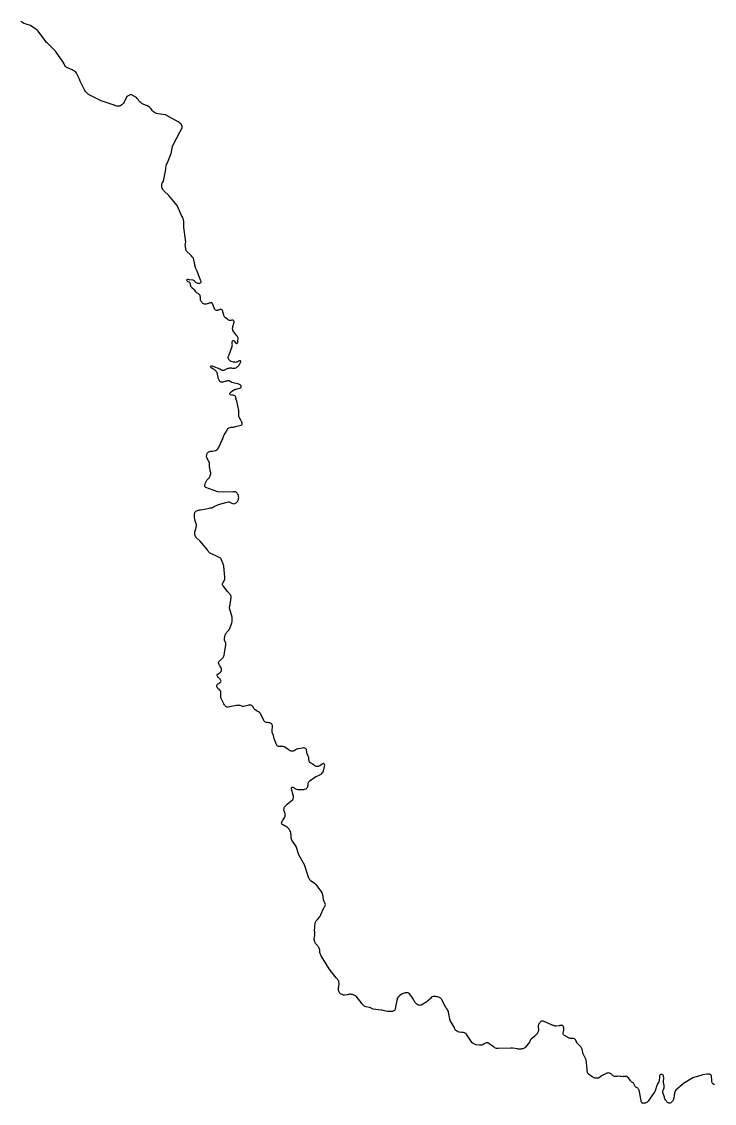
# Model space of a CAD drawing. Header units: millimetres. Extents: x 5962096 to 6094596, y 1967101 to 2287774.
# Drawn here: x 6016353 to 6043481, y 2119409 to 2161779 of the extents above; entities that cross this region are included whole.
import ezdxf

# ---------------------------------------------------------------- set-up
doc = ezdxf.new("R2010")
doc.units = ezdxf.units.MM
doc.layers.add('GPX-TRACKS', color=7, linetype='CONTINUOUS')

msp = doc.modelspace()

# ---------------------------------------------------------------- linework, layer by layer
at = {"layer": 'GPX-TRACKS'}
msp.add_lwpolyline([(6043486, 2120135), (6043420, 2120176), (6043404, 2120194), (6043393, 2120215), (6043386, 2120238), (6043383, 2120261), (6043381, 2120285), (6043381, 2120308), (6043373, 2120469), (6043366, 2120491), (6043354, 2120510), (6043338, 2120527), (6043318, 2120539), (6043296, 2120546), (6043272, 2120550), (6043247, 2120551), (6043223, 2120549), (6043200, 2120547), (6043011, 2120525), (6042988, 2120518), (6042677, 2120422), (6042637, 2120408), (6042277, 2120184), (6041968, 2119925), (6041949, 2119893), (6041933, 2119859), (6041923, 2119822), (6041917, 2119786), (6041913, 2119749), (6041911, 2119713), (6041897, 2119607), (6041886, 2119573), (6041871, 2119539), (6041851, 2119507), (6041829, 2119479), (6041805, 2119454), (6041780, 2119435), (6041755, 2119422), (6041729, 2119415), (6041701, 2119417), (6041674, 2119428), (6041649, 2119448), (6041625, 2119471), (6041602, 2119497), (6041581, 2119524), (6041562, 2119553), (6041546, 2119583), (6041534, 2119615), (6041524, 2119646), (6041463, 2119836), (6041462, 2119865), (6041465, 2119894), (6041475, 2119924), (6041488, 2119954), (6041512, 2120021), (6041517, 2120057), (6041516, 2120093), (6041510, 2120128), (6041502, 2120161), (6041490, 2120224), (6041490, 2120254), (6041493, 2120285), (6041503, 2120382), (6041501, 2120414), (6041493, 2120468), (6041484, 2120491), (6041471, 2120510), (6041453, 2120525), (6041432, 2120535), (6041408, 2120536), (6041385, 2120533), (6041363, 2120521), (6041345, 2120507), (6041335, 2120484), (6041333, 2120468), (6041333, 2120449), (6041334, 2120427), (6041323, 2120310), (6041314, 2120282), (6041301, 2120255), (6041253, 2120170), (6041241, 2120138), (6041232, 2120106), (6041164, 2119899), (6041145, 2119865), (6041124, 2119832), (6040889, 2119492), (6040861, 2119467), (6040831, 2119447), (6040801, 2119431), (6040772, 2119420), (6040745, 2119414), (6040720, 2119410), (6040697, 2119409), (6040678, 2119411), (6040662, 2119417), (6040647, 2119427), (6040635, 2119440), (6040626, 2119457), (6040620, 2119476), (6040615, 2119495), (6040611, 2119516), (6040535, 2119929), (6040521, 2119956), (6040503, 2119980), (6040479, 2119999), (6040452, 2120014), (6040426, 2120029), (6040402, 2120047), (6040383, 2120067), (6040367, 2120091), (6040356, 2120118), (6040345, 2120144), (6040333, 2120171), (6040318, 2120194), (6040299, 2120213), (6040277, 2120229), (6040255, 2120243), (6040233, 2120258), (6040213, 2120276), (6040196, 2120298), (6040099, 2120421), (6040073, 2120441), (6040044, 2120455), (6040011, 2120464), (6039977, 2120466), (6039944, 2120460), (6039911, 2120455), (6039877, 2120453), (6039843, 2120455), (6039809, 2120460), (6039702, 2120470), (6039666, 2120466), (6039597, 2120461), (6039564, 2120466), (6039534, 2120477), (6039507, 2120495), (6039483, 2120517), (6039460, 2120540), (6039435, 2120562), (6039408, 2120580), (6039377, 2120593), (6039344, 2120599), (6039310, 2120597), (6039276, 2120588), (6039243, 2120576), (6039110, 2120518), (6039081, 2120497), (6039054, 2120474), (6038976, 2120412), (6038946, 2120400), (6038912, 2120396), (6038879, 2120396), (6038845, 2120398), (6038811, 2120402), (6038779, 2120410), (6038748, 2120421), (6038720, 2120436), (6038694, 2120452), (6038552, 2120556), (6038534, 2120577), (6038519, 2120601), (6038509, 2120627), (6038502, 2120655), (6038498, 2120684), (6038498, 2120714), (6038500, 2120746), (6038464, 2121112), (6038452, 2121140), (6038437, 2121167), (6038332, 2121381), (6038326, 2121407), (6038302, 2121535), (6038291, 2121559), (6038278, 2121583), (6038263, 2121606), (6038247, 2121627), (6038229, 2121645), (6038212, 2121662), (6038111, 2121764), (6038101, 2121783), (6038091, 2121805), (6038059, 2121874), (6038043, 2121897), (6038023, 2121917), (6038000, 2121934), (6037973, 2121945), (6037944, 2121951), (6037914, 2121953), (6037883, 2121952), (6037852, 2121952), (6037822, 2121956), (6037792, 2121964), (6037764, 2121977), (6037738, 2121993), (6037712, 2122010), (6037587, 2122077), (6037571, 2122095), (6037561, 2122116), (6037558, 2122138), (6037560, 2122162), (6037565, 2122187), (6037572, 2122214), (6037584, 2122273), (6037586, 2122304), (6037585, 2122335), (6037581, 2122364), (6037575, 2122392), (6037567, 2122416), (6037554, 2122438), (6037536, 2122455), (6037513, 2122464), (6037486, 2122466), (6037459, 2122462), (6037431, 2122455), (6037403, 2122447), (6037283, 2122435), (6037253, 2122439), (6037222, 2122445), (6037192, 2122453), (6037163, 2122463), (6037135, 2122475), (6037108, 2122489), (6036785, 2122623), (6036758, 2122631), (6036731, 2122631), (6036706, 2122624), (6036682, 2122610), (6036661, 2122590), (6036641, 2122567), (6036621, 2122543), (6036603, 2122518), (6036588, 2122491), (6036579, 2122462), (6036576, 2122432), (6036579, 2122402), (6036585, 2122372), (6036591, 2122343), (6036594, 2122314), (6036593, 2122285), (6036589, 2122256), (6036581, 2122226), (6036570, 2122195), (6036555, 2122165), (6036537, 2122137), (6036517, 2122111), (6036494, 2122087), (6036470, 2122066), (6036444, 2122047), (6036301, 2121920), (6036284, 2121894), (6036268, 2121867), (6036255, 2121838), (6036242, 2121810), (6036089, 2121605), (6036064, 2121586), (6036037, 2121570), (6036007, 2121558), (6035976, 2121548), (6035944, 2121541), (6035910, 2121536), (6035803, 2121533), (6035767, 2121539), (6035589, 2121572), (6035551, 2121570), (6035513, 2121565), (6035018, 2121552), (6034948, 2121556), (6034915, 2121568), (6034884, 2121585), (6034855, 2121606), (6034826, 2121629), (6034616, 2121777), (6034584, 2121783), (6034551, 2121780), (6034520, 2121770), (6034491, 2121754), (6034465, 2121735), (6034410, 2121700), (6034379, 2121690), (6034347, 2121686), (6034315, 2121685), (6034282, 2121685), (6034150, 2121699), (6034119, 2121709), (6034088, 2121722), (6034058, 2121739), (6034029, 2121759), (6034001, 2121781), (6033812, 2122050), (6033777, 2122113), (6033754, 2122139), (6033728, 2122161), (6033697, 2122175), (6033663, 2122184), (6033628, 2122188), (6033592, 2122190), (6033484, 2122199), (6033449, 2122210), (6033416, 2122226), (6033385, 2122245), (6033358, 2122269), (6033334, 2122295), (6033314, 2122324), (6033300, 2122356), (6033288, 2122390), (6033135, 2122655), (6033074, 2122977), (6033063, 2123010), (6033049, 2123042), (6033032, 2123074), (6033012, 2123104), (6032990, 2123134), (6032968, 2123163), (6032797, 2123484), (6032775, 2123511), (6032748, 2123536), (6032716, 2123553), (6032682, 2123566), (6032647, 2123576), (6032610, 2123583), (6032573, 2123589), (6032501, 2123593), (6032465, 2123588), (6032429, 2123577), (6032397, 2123551), (6032368, 2123520), (6032341, 2123489), (6032252, 2123406), (6032218, 2123384), (6031997, 2123261), (6031961, 2123250), (6031924, 2123245), (6031890, 2123257), (6031857, 2123275), (6031828, 2123297), (6031802, 2123322), (6031778, 2123349), (6031756, 2123378), (6031735, 2123409), (6031717, 2123441), (6031700, 2123474), (6031684, 2123508), (6031600, 2123638), (6031546, 2123693), (6031515, 2123716), (6031482, 2123733), (6031446, 2123742), (6031408, 2123744), (6031371, 2123741), (6031335, 2123731), (6031300, 2123717), (6031266, 2123700), (6031232, 2123682), (6031134, 2123613), (6031106, 2123583), (6031082, 2123552), (6031065, 2123515), (6031055, 2123478), (6031047, 2123442), (6030990, 2123195), (6030989, 2123161), (6030983, 2123095), (6030972, 2123067), (6030954, 2123045), (6030933, 2123029), (6030907, 2123017), (6030876, 2123013), (6030845, 2123011), (6030696, 2123009), (6030670, 2123013), (6030456, 2123064), (6030438, 2123064), (6030116, 2123101), (6030012, 2123153), (6029982, 2123162), (6029828, 2123193), (6029800, 2123203), (6029773, 2123218), (6029749, 2123236), (6029727, 2123258), (6029708, 2123284), (6029690, 2123312), (6029457, 2123606), (6029402, 2123639), (6029372, 2123652), (6029341, 2123664), (6029308, 2123672), (6029274, 2123678), (6029239, 2123681), (6029204, 2123680), (6029170, 2123675), (6029136, 2123668), (6029101, 2123659), (6028997, 2123647), (6028963, 2123652), (6028931, 2123661), (6028899, 2123673), (6028870, 2123687), (6028842, 2123704), (6028818, 2123724), (6028799, 2123748), (6028783, 2123775), (6028773, 2123804), (6028767, 2123836), (6028765, 2123869), (6028765, 2123904), (6028768, 2123939), (6028773, 2123973), (6028784, 2124112), (6028779, 2124147), (6028770, 2124182), (6028756, 2124216), (6028738, 2124248), (6028716, 2124276), (6028691, 2124302), (6028666, 2124327), (6028395, 2124681), (6028089, 2125184), (6028051, 2125247), (6028039, 2125281), (6028033, 2125317), (6028032, 2125352), (6028031, 2125387), (6028027, 2125421), (6028019, 2125454), (6028007, 2125485), (6027993, 2125513), (6027975, 2125540), (6027955, 2125566), (6027934, 2125592), (6027867, 2125671), (6027848, 2125701), (6027834, 2125733), (6027822, 2125767), (6027816, 2125802), (6027813, 2125839), (6027813, 2125876), (6027816, 2125912), (6027823, 2125948), (6027831, 2125983), (6027838, 2126019), (6027839, 2126054), (6027837, 2126091), (6027832, 2126127), (6027826, 2126163), (6027845, 2126479), (6027857, 2126509), (6027873, 2126537), (6027891, 2126563), (6027912, 2126585), (6027934, 2126606), (6028034, 2126716), (6028048, 2126739), (6028058, 2126763), (6028066, 2126786), (6028073, 2126810), (6028186, 2127064), (6028205, 2127089), (6028222, 2127114), (6028235, 2127142), (6028245, 2127172), (6028248, 2127203), (6028240, 2127236), (6028229, 2127265), (6028215, 2127292), (6028201, 2127322), (6028176, 2127382), (6028170, 2127414), (6028167, 2127447), (6028164, 2127481), (6028161, 2127515), (6028126, 2127660), (6028086, 2127725), (6027888, 2127975), (6027856, 2128000), (6027822, 2128021), (6027695, 2128108), (6027669, 2128135), (6027644, 2128164), (6027623, 2128197), (6027605, 2128232), (6027590, 2128269), (6027578, 2128307), (6027432, 2128748), (6027208, 2129143), (6027100, 2129465), (6026938, 2129721), (6026924, 2129757), (6026914, 2129795), (6026909, 2129836), (6026906, 2129880), (6026904, 2129924), (6026900, 2129968), (6026890, 2130014), (6026876, 2130059), (6026854, 2130103), (6026827, 2130145), (6026795, 2130182), (6026760, 2130214), (6026722, 2130240), (6026684, 2130261), (6026647, 2130280), (6026582, 2130316), (6026558, 2130337), (6026541, 2130360), (6026533, 2130387), (6026536, 2130417), (6026548, 2130447), (6026565, 2130475), (6026585, 2130503), (6026659, 2130620), (6026672, 2130652), (6026678, 2130686), (6026676, 2130721), (6026667, 2130756), (6026654, 2130792), (6026630, 2130864), (6026624, 2130898), (6026622, 2130930), (6026628, 2130961), (6026637, 2130992), (6026652, 2131021), (6026672, 2131048), (6026696, 2131076), (6026722, 2131102), (6026750, 2131127), (6026956, 2131294), (6026976, 2131317), (6026990, 2131345), (6026998, 2131376), (6026999, 2131410), (6026995, 2131446), (6026988, 2131483), (6026918, 2131716), (6026915, 2131742), (6026918, 2131766), (6026931, 2131785), (6026952, 2131797), (6026976, 2131796), (6027000, 2131785), (6027024, 2131768), (6027050, 2131747), (6027081, 2131729), (6027115, 2131716), (6027152, 2131708), (6027190, 2131705), (6027228, 2131705), (6027266, 2131706), (6027404, 2131707), (6027434, 2131712), (6027490, 2131728), (6027515, 2131754), (6027538, 2131780), (6027556, 2131807), (6027565, 2131837), (6027570, 2131866), (6027571, 2131897), (6027573, 2131928), (6027577, 2131957), (6027589, 2131981), (6027606, 2132004), (6027629, 2132028), (6027654, 2132053), (6027875, 2132209), (6027913, 2132224), (6027949, 2132237), (6028085, 2132300), (6028114, 2132331), (6028138, 2132363), (6028157, 2132401), (6028168, 2132430), (6028180, 2132462), (6028188, 2132495), (6028195, 2132528), (6028219, 2132619), (6028220, 2132650), (6028216, 2132682), (6028206, 2132705), (6028187, 2132718), (6028164, 2132721), (6028142, 2132711), (6028121, 2132696), (6028033, 2132635), (6027985, 2132610), (6027960, 2132601), (6027934, 2132598), (6027909, 2132601), (6027884, 2132608), (6027859, 2132620), (6027835, 2132634), (6027811, 2132651), (6027738, 2132700), (6027712, 2132715), (6027685, 2132729), (6027660, 2132746), (6027638, 2132764), (6027621, 2132789), (6027612, 2132820), (6027606, 2132851), (6027604, 2132883), (6027603, 2132916), (6027597, 2132950), (6027587, 2132981), (6027575, 2133011), (6027539, 2133097), (6027524, 2133159), (6027502, 2133272), (6027487, 2133295), (6027469, 2133315), (6027443, 2133326), (6027414, 2133332), (6027385, 2133331), (6027354, 2133327), (6027193, 2133301), (6027162, 2133292), (6027104, 2133270), (6027075, 2133253), (6027019, 2133219), (6026992, 2133205), (6026964, 2133200), (6026935, 2133202), (6026906, 2133209), (6026877, 2133221), (6026847, 2133234), (6026817, 2133250), (6026634, 2133370), (6026600, 2133382), (6026564, 2133387), (6026526, 2133388), (6026489, 2133387), (6026453, 2133388), (6026418, 2133393), (6026386, 2133401), (6026361, 2133417), (6026342, 2133438), (6026328, 2133465), (6026317, 2133495), (6026305, 2133527), (6026255, 2133655), (6026248, 2133689), (6026218, 2133818), (6026203, 2133847), (6026173, 2133908), (6026163, 2133939), (6026158, 2133969), (6026160, 2134000), (6026164, 2134031), (6026181, 2134153), (6026181, 2134183), (6026176, 2134214), (6026163, 2134241), (6026145, 2134265), (6026124, 2134284), (6026099, 2134298), (6026072, 2134309), (6026044, 2134316), (6026016, 2134319), (6025987, 2134322), (6025928, 2134330), (6025900, 2134339), (6025876, 2134358), (6025856, 2134381), (6025839, 2134409), (6025825, 2134440), (6025811, 2134474), (6025696, 2134690), (6025665, 2134720), (6025632, 2134745), (6025595, 2134764), (6025559, 2134782), (6025494, 2134821), (6025468, 2134847), (6025448, 2134876), (6025432, 2134907), (6025415, 2134937), (6025395, 2134966), (6025370, 2134990), (6025340, 2135004), (6025306, 2135009), (6025273, 2135008), (6025239, 2135003), (6025205, 2134995), (6025037, 2134950), (6025004, 2134954), (6024973, 2134965), (6024908, 2134992), (6024873, 2134999), (6024837, 2135000), (6024802, 2134997), (6024768, 2134991), (6024438, 2134925), (6024408, 2134931), (6024379, 2134942), (6024352, 2134957), (6024328, 2134977), (6024307, 2135000), (6024288, 2135025), (6024272, 2135055), (6024258, 2135086), (6024159, 2135296), (6024151, 2135332), (6024151, 2135369), (6024158, 2135487), (6024151, 2135528), (6024136, 2135566), (6024113, 2135599), (6024084, 2135627), (6024055, 2135652), (6024030, 2135677), (6024011, 2135703), (6023999, 2135729), (6023997, 2135756), (6024000, 2135781), (6024009, 2135806), (6024027, 2135828), (6024051, 2135846), (6024078, 2135861), (6024104, 2135875), (6024146, 2135905), (6024157, 2135926), (6024162, 2135950), (6024157, 2135977), (6024144, 2136004), (6024123, 2136028), (6024097, 2136049), (6024072, 2136070), (6024049, 2136091), (6024031, 2136113), (6024020, 2136138), (6024015, 2136165), (6024012, 2136190), (6024014, 2136212), (6024050, 2136231), (6024114, 2136271), (6024141, 2136295), (6024165, 2136323), (6024180, 2136362), (6024184, 2136399), (6024177, 2136435), (6024162, 2136470), (6024143, 2136504), (6024121, 2136536), (6024099, 2136567), (6024082, 2136597), (6024070, 2136627), (6024066, 2136658), (6024072, 2136687), (6024086, 2136713), (6024105, 2136736), (6024127, 2136756), (6024151, 2136776), (6024241, 2136871), (6024258, 2136898), (6024272, 2136928), (6024283, 2136959), (6024289, 2136990), (6024294, 2137023), (6024297, 2137051), (6024322, 2137218), (6024355, 2137359), (6024353, 2137394), (6024346, 2137428), (6024300, 2137553), (6024295, 2137584), (6024296, 2137615), (6024300, 2137645), (6024307, 2137673), (6024314, 2137703), (6024322, 2137733), (6024329, 2137761), (6024348, 2137818), (6024369, 2137845), (6024393, 2137871), (6024465, 2137948), (6024485, 2137980), (6024504, 2138014), (6024587, 2138235), (6024595, 2138277), (6024600, 2138321), (6024601, 2138366), (6024598, 2138412), (6024591, 2138459), (6024499, 2138811), (6024498, 2138846), (6024501, 2138881), (6024509, 2138916), (6024519, 2138952), (6024559, 2139228), (6024558, 2139268), (6024548, 2139304), (6024529, 2139333), (6024507, 2139360), (6024483, 2139382), (6024461, 2139404), (6024441, 2139426), (6024424, 2139450), (6024239, 2139683), (6024227, 2139699), (6024218, 2139716), (6024215, 2139733), (6024217, 2139750), (6024223, 2139768), (6024232, 2139788), (6024244, 2139808), (6024286, 2139875), (6024297, 2139901), (6024306, 2139928), (6024311, 2139956), (6024313, 2139986), (6024314, 2140016), (6024270, 2140448), (6024256, 2140517), (6024246, 2140547), (6024170, 2140727), (6024149, 2140754), (6024122, 2140775), (6024090, 2140790), (6024058, 2140803), (6023738, 2140955), (6023713, 2140975), (6023690, 2140999), (6023669, 2141025), (6023650, 2141055), (6023632, 2141086), (6023341, 2141434), (6023195, 2141560), (6023175, 2141588), (6023160, 2141619), (6023148, 2141653), (6023141, 2141689), (6023138, 2141725), (6023137, 2141763), (6023140, 2141801), (6023148, 2141840), (6023159, 2141879), (6023172, 2141917), (6023202, 2142043), (6023199, 2142078), (6023189, 2142114), (6023141, 2142264), (6023134, 2142307), (6023128, 2142352), (6023121, 2142511), (6023131, 2142545), (6023148, 2142574), (6023172, 2142599), (6023206, 2142622), (6023241, 2142636), (6023278, 2142648), (6023318, 2142656), (6023359, 2142663), (6023574, 2142693), (6023695, 2142721), (6023736, 2142731), (6023770, 2142734), (6023802, 2142741), (6023831, 2142751), (6023860, 2142771), (6023892, 2142787), (6024030, 2142856), (6024068, 2142868), (6024408, 2142963), (6024448, 2142969), (6024487, 2142964), (6024522, 2142950), (6024624, 2142904), (6024661, 2142896), (6024697, 2142904), (6024731, 2142916), (6024760, 2142936), (6024785, 2142959), (6024806, 2142983), (6024819, 2143010), (6024830, 2143039), (6024841, 2143071), (6024849, 2143107), (6024852, 2143144), (6024849, 2143182), (6024841, 2143222), (6024829, 2143256), (6024812, 2143289), (6024792, 2143314), (6024766, 2143335), (6024740, 2143351), (6024712, 2143359), (6024684, 2143361), (6024655, 2143360), (6024623, 2143357), (6024257, 2143347), (6024031, 2143363), (6023995, 2143372), (6023893, 2143409), (6023859, 2143422), (6023562, 2143537), (6023538, 2143552), (6023527, 2143577), (6023522, 2143603), (6023526, 2143631), (6023534, 2143658), (6023555, 2143712), (6023580, 2143767), (6023591, 2143792), (6023607, 2143817), (6023627, 2143841), (6023649, 2143862), (6023672, 2143885), (6023694, 2143910), (6023714, 2143937), (6023729, 2143964), (6023753, 2144032), (6023759, 2144069), (6023758, 2144111), (6023752, 2144149), (6023742, 2144185), (6023732, 2144220), (6023724, 2144256), (6023718, 2144294), (6023715, 2144333), (6023704, 2144494), (6023693, 2144532), (6023676, 2144570), (6023613, 2144669), (6023601, 2144702), (6023597, 2144737), (6023598, 2144771), (6023603, 2144803), (6023610, 2144835), (6023621, 2144866), (6023633, 2144895), (6023656, 2144916), (6023687, 2144933), (6023725, 2144946), (6023760, 2144952), (6023796, 2144954), (6023832, 2144957), (6023940, 2144982), (6024009, 2145022), (6024037, 2145048), (6024063, 2145080), (6024081, 2145112), (6024098, 2145149), (6024113, 2145187), (6024199, 2145367), (6024214, 2145410), (6024241, 2145494), (6024257, 2145530), (6024271, 2145564), (6024289, 2145598), (6024314, 2145631), (6024339, 2145668), (6024362, 2145706), (6024378, 2145743), (6024395, 2145780), (6024409, 2145811), (6024430, 2145837), (6024455, 2145857), (6024485, 2145875), (6024521, 2145888), (6024558, 2145894), (6024597, 2145897), (6024634, 2145899), (6024670, 2145904), (6024707, 2145914), (6024781, 2145930), (6024954, 2145968), (6024978, 2145988), (6024991, 2146018), (6024992, 2146050), (6024982, 2146085), (6024968, 2146119), (6024951, 2146146), (6024933, 2146171), (6024871, 2146284), (6024862, 2146318), (6024857, 2146353), (6024856, 2146391), (6024859, 2146429), (6024860, 2146467), (6024856, 2146506), (6024853, 2146545), (6024779, 2146908), (6024758, 2146977), (6024752, 2147011), (6024746, 2147043), (6024737, 2147072), (6024722, 2147099), (6024698, 2147119), (6024671, 2147135), (6024641, 2147143), (6024612, 2147147), (6024583, 2147150), (6024531, 2147162), (6024513, 2147174), (6024504, 2147191), (6024503, 2147210), (6024508, 2147228), (6024521, 2147244), (6024537, 2147258), (6024556, 2147273), (6024658, 2147352), (6024683, 2147364), (6024710, 2147374), (6024737, 2147381), (6024766, 2147387), (6024795, 2147391), (6024902, 2147417), (6024925, 2147433), (6024944, 2147453), (6024955, 2147476), (6024956, 2147500), (6024947, 2147523), (6024929, 2147542), (6024906, 2147557), (6024881, 2147569), (6024854, 2147579), (6024587, 2147648), (6024559, 2147662), (6024478, 2147705), (6024448, 2147711), (6024416, 2147709), (6024386, 2147702), (6024355, 2147692), (6024230, 2147657), (6024198, 2147655), (6024167, 2147658), (6024140, 2147668), (6024117, 2147684), (6024099, 2147706), (6024086, 2147731), (6024076, 2147759), (6024066, 2147788), (6024004, 2148034), (6023988, 2148061), (6023968, 2148087), (6023945, 2148110), (6023920, 2148132), (6023893, 2148151), (6023864, 2148167), (6023834, 2148182), (6023781, 2148216), (6023762, 2148237), (6023754, 2148260), (6023758, 2148281), (6023774, 2148293), (6023793, 2148296), (6023814, 2148292), (6023837, 2148286), (6024109, 2148185), (6024184, 2148136), (6024211, 2148127), (6024239, 2148124), (6024268, 2148126), (6024297, 2148135), (6024325, 2148147), (6024353, 2148162), (6024442, 2148203), (6024475, 2148210), (6024508, 2148214), (6024542, 2148214), (6024576, 2148213), (6024610, 2148210), (6024675, 2148208), (6024706, 2148212), (6024736, 2148221), (6024763, 2148236), (6024790, 2148254), (6024816, 2148274), (6024841, 2148297), (6024864, 2148321), (6024884, 2148346), (6024902, 2148373), (6024916, 2148400), (6024928, 2148425), (6024935, 2148449), (6024935, 2148472), (6024925, 2148489), (6024907, 2148498), (6024886, 2148498), (6024866, 2148491), (6024848, 2148479), (6024828, 2148466), (6024807, 2148454), (6024783, 2148444), (6024759, 2148438), (6024732, 2148434), (6024704, 2148435), (6024676, 2148438), (6024647, 2148443), (6024559, 2148468), (6024533, 2148482), (6024509, 2148500), (6024487, 2148520), (6024468, 2148542), (6024453, 2148566), (6024444, 2148593), (6024441, 2148620), (6024444, 2148648), (6024453, 2148676), (6024465, 2148702), (6024478, 2148729), (6024599, 2149060), (6024602, 2149093), (6024604, 2149126), (6024602, 2149158), (6024599, 2149190), (6024595, 2149220), (6024596, 2149247), (6024604, 2149269), (6024619, 2149283), (6024637, 2149288), (6024655, 2149284), (6024671, 2149271), (6024685, 2149255), (6024698, 2149236), (6024726, 2149197), (6024743, 2149181), (6024761, 2149172), (6024779, 2149171), (6024797, 2149178), (6024810, 2149192), (6024817, 2149212), (6024821, 2149235), (6024824, 2149260), (6024835, 2149366), (6024830, 2149392), (6024819, 2149417), (6024803, 2149442), (6024784, 2149467), (6024627, 2149683), (6024617, 2149714), (6024613, 2149746), (6024614, 2149778), (6024619, 2149810), (6024627, 2149842), (6024635, 2149873), (6024672, 2150013), (6024673, 2150037), (6024668, 2150061), (6024654, 2150079), (6024631, 2150089), (6024605, 2150088), (6024579, 2150081), (6024552, 2150076), (6024523, 2150073), (6024495, 2150077), (6024467, 2150088), (6024441, 2150104), (6024415, 2150123), (6024310, 2150191), (6024291, 2150212), (6024278, 2150238), (6024271, 2150266), (6024266, 2150296), (6024262, 2150327), (6024221, 2150471), (6024205, 2150494), (6024183, 2150509), (6024157, 2150511), (6024130, 2150505), (6024103, 2150495), (6024076, 2150485), (6024017, 2150468), (6023988, 2150466), (6023961, 2150472), (6023938, 2150487), (6023921, 2150509), (6023908, 2150535), (6023897, 2150563), (6023828, 2150741), (6023807, 2150760), (6023782, 2150767), (6023754, 2150764), (6023725, 2150756), (6023697, 2150746), (6023573, 2150710), (6023540, 2150708), (6023509, 2150713), (6023479, 2150724), (6023452, 2150741), (6023428, 2150762), (6023406, 2150785), (6023387, 2150812), (6023372, 2150842), (6023361, 2150873), (6023355, 2150906), (6023353, 2150940), (6023351, 2150974), (6023342, 2151041), (6023329, 2151072), (6023308, 2151097), (6023281, 2151115), (6023251, 2151131), (6023223, 2151148), (6023198, 2151170), (6023177, 2151197), (6023137, 2151255), (6023110, 2151279), (6023023, 2151347), (6022999, 2151373), (6022983, 2151404), (6022974, 2151437), (6022970, 2151471), (6022965, 2151505), (6022954, 2151535), (6022933, 2151560), (6022907, 2151578), (6022878, 2151592), (6022850, 2151607), (6022830, 2151626), (6022821, 2151648), (6022824, 2151667), (6022837, 2151680), (6022855, 2151687), (6022876, 2151687), (6022897, 2151683), (6022921, 2151679), (6023054, 2151665), (6023080, 2151653), (6023103, 2151636), (6023123, 2151614), (6023143, 2151591), (6023166, 2151572), (6023192, 2151555), (6023220, 2151543), (6023250, 2151534), (6023281, 2151529), (6023310, 2151528), (6023336, 2151534), (6023357, 2151546), (6023372, 2151564), (6023379, 2151585), (6023378, 2151608), (6023372, 2151631), (6023363, 2151655), (6023229, 2152003), (6023160, 2152134), (6023149, 2152167), (6023142, 2152202), (6023137, 2152236), (6023134, 2152270), (6023080, 2152509), (6023061, 2152540), (6023037, 2152572), (6023010, 2152602), (6022979, 2152628), (6022948, 2152655), (6022834, 2152757), (6022815, 2152787), (6022800, 2152821), (6022760, 2153043), (6022767, 2153086), (6022777, 2153168), (6022774, 2153208), (6022768, 2153247), (6022701, 2153718), (6022704, 2153961), (6022696, 2154010), (6022682, 2154057), (6022663, 2154102), (6022641, 2154145), (6022616, 2154187), (6022445, 2154583), (6022115, 2154973), (6021936, 2155134), (6021905, 2155170), (6021879, 2155211), (6021859, 2155255), (6021848, 2155303), (6021844, 2155352), (6021849, 2155402), (6021861, 2155449), (6021881, 2155494), (6021903, 2155536), (6021990, 2155918), (6022015, 2156128), (6022030, 2156179), (6022049, 2156228), (6022206, 2156612), (6022255, 2156882), (6022273, 2156925), (6022566, 2157474), (6022631, 2157592), (6022641, 2157631), (6022642, 2157671), (6022632, 2157710), (6022612, 2157746), (6022586, 2157777), (6022554, 2157805), (6022518, 2157829), (6022481, 2157852), (6021984, 2158129), (6021687, 2158174), (6021640, 2158184), (6021595, 2158200), (6021552, 2158222), (6021512, 2158251), (6021477, 2158284), (6021448, 2158322), (6021421, 2158361), (6021360, 2158431), (6021324, 2158458), (6021285, 2158479), (6021243, 2158497), (6021198, 2158513), (6021109, 2158552), (6021065, 2158578), (6021023, 2158609), (6020983, 2158644), (6020946, 2158682), (6020913, 2158723), (6020883, 2158763), (6020855, 2158802), (6020634, 2158926), (6020468, 2158842), (6020365, 2158630), (6020338, 2158591), (6020272, 2158518), (6020234, 2158489), (6020192, 2158470), (6020148, 2158465), (6020105, 2158466), (6020062, 2158473), (6020019, 2158487), (6019978, 2158502), (6019471, 2158683), (6018974, 2158931), (6018877, 2159012), (6018852, 2159047), (6018829, 2159085), (6018646, 2159448), (6018621, 2159531), (6018502, 2159767), (6018473, 2159798), (6018441, 2159826), (6018406, 2159849), (6018370, 2159869), (6018333, 2159886), (6018123, 2159977), (6018095, 2160000), (6018071, 2160027), (6018050, 2160057), (6018033, 2160089), (6018016, 2160124), (6017975, 2160195), (6017674, 2160622), (6017360, 2160934), (6017329, 2160966), (6017302, 2161003), (6016996, 2161411), (6016961, 2161439), (6016699, 2161623), (6016657, 2161644), (6016614, 2161659), (6016569, 2161671), (6016524, 2161681), (6016437, 2161707), (6016396, 2161728), (6016357, 2161752), (6016321, 2161779)], dxfattribs=at)

doc.saveas('drawing.dxf')
